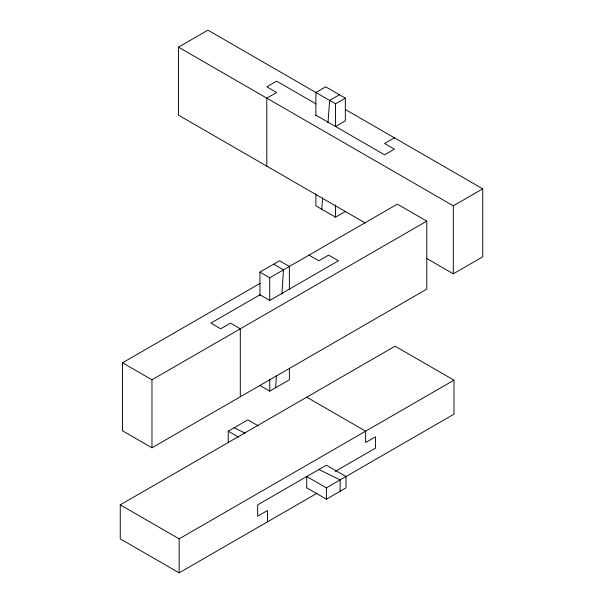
<?xml version="1.0" encoding="UTF-8"?>
<svg xmlns="http://www.w3.org/2000/svg" width="603" height="603" viewBox="0 0 603 603"><rect width="100%" height="100%" fill="white"/><g stroke="black" fill="none" stroke-linecap="round" stroke-linejoin="round"><path stroke-width="0.9" d="M275.639 387.729L276.453 375.563M281.872 294.181L283.493 269.858L273.679 264.189M321.768 209.226L322.582 197.965M328.002 122.929L329.622 100.422L339.436 94.754M365.343 223.05L178.465 115.15L178.465 47.147L207.914 30.15L335.517 103.822L345.331 98.153L345.331 120.819L335.517 126.487L335.517 103.822M394.407 137.823L384.593 143.484L394.407 149.152L384.593 154.82L315.882 115.15M315.882 194.038L315.882 205.827L335.517 217.155L345.331 211.487M259.938 295.493L259.938 272.126L279.566 260.79L289.38 266.458L289.38 289.123M259.938 272.126L269.752 277.787L397.347 204.123L426.796 221.12L426.796 289.123L151.964 447.795L122.522 430.798L122.522 362.795L260.149 283.335M122.522 362.795L151.964 379.792L426.796 221.12M178.465 47.147L453.298 205.819L482.747 188.822L482.747 256.825L453.298 273.822L426.427 258.31M259.938 385.46L269.752 391.128L289.38 379.792L289.38 368.576M228.228 442.512L228.228 431.175L247.856 419.846L258.378 425.922M317.163 493.171L179.151 572.85L120.253 538.848L120.253 504.847L395.086 346.175L453.976 380.176L453.976 414.178L326.381 487.85L306.95 476.634M120.253 504.847L179.151 538.848L453.976 380.176M335.23 471.403L375.458 448.18L375.458 436.843L365.637 442.512L365.637 431.175L306.746 397.181M306.95 487.963L326.381 499.178L346.009 487.85L346.009 476.513L326.381 465.177L257.669 504.847L257.669 516.183L267.483 510.515L267.483 521.851M234.115 427.776L245.052 433.158M319.085 469.571L340.122 479.913L340.122 491.249M345.331 98.153L325.695 86.817L315.882 92.485L315.882 115.851M345.542 109.61L482.747 188.822M316.04 103.912L276.619 81.149L266.805 86.817L276.619 92.485L266.805 98.153L266.805 166.157M309.015 255.122L318.829 260.79L328.643 255.122L338.456 260.79L269.752 300.46L259.938 294.792L210.862 323.125L220.675 328.793L230.489 323.125L240.303 328.793L240.303 396.797M228.228 431.175L238.434 437.069M453.298 205.819L453.298 273.822M335.517 205.005L335.517 217.155M326.381 487.85L326.381 499.178M306.746 476.513L306.746 487.85M269.752 277.787L269.752 300.226M269.752 379.34L269.752 391.128M179.151 538.848L179.151 572.85M151.964 379.792L151.964 447.795"/></g></svg>
